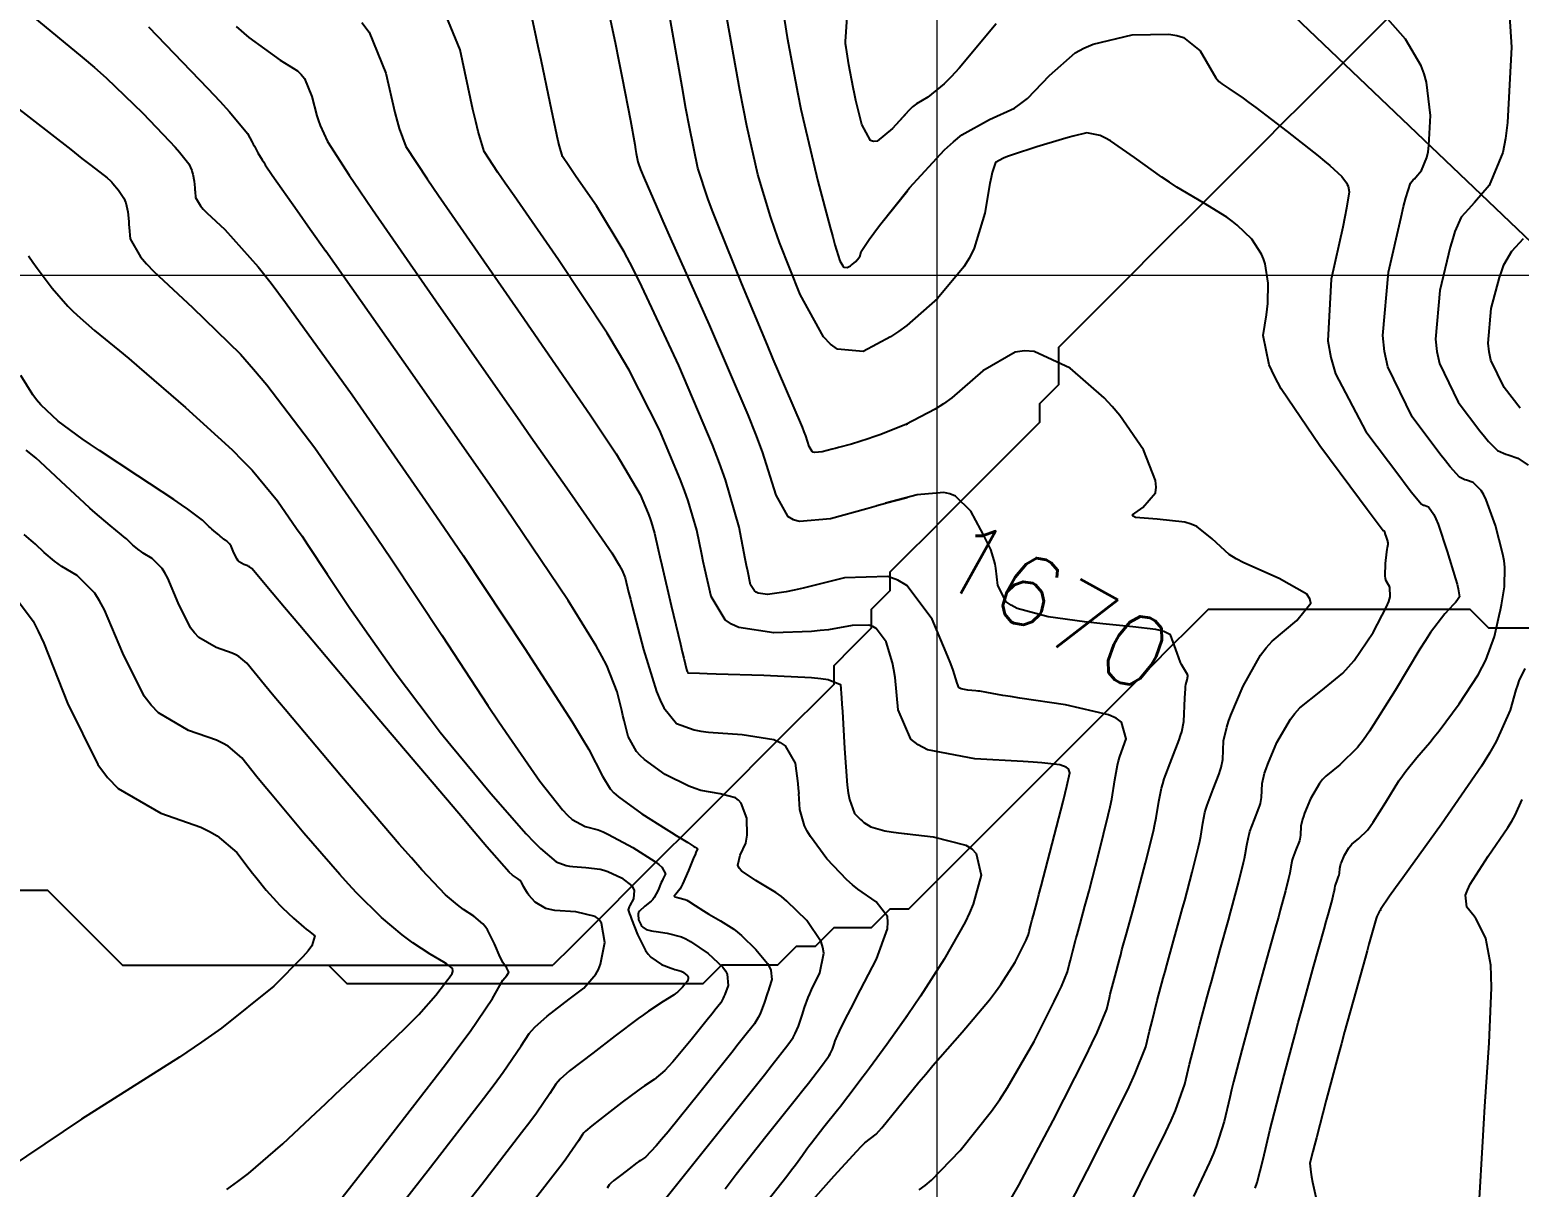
# Model space of a CAD drawing. Header units: metres. Extents: x 837475 to 838479, y 1189012 to 1191015.
# Drawn here: x 837828.1 to 837907.6, y 1190365.2 to 1190427 of the extents above; entities that cross this region are included whole.
import ezdxf

# ---------------------------------------------------------------- set-up
doc = ezdxf.new("R2010")
doc.units = ezdxf.units.M
doc.header["$LTSCALE"] = 0.3
doc.layers.add('COORD', color=7, linetype='Continuous', lineweight=20)
for name, color, linetype in [('CORREDORVIA', 70, 'Continuous'), ('COTAS 10', 1, 'Continuous'), ('COTAS INT', 252, 'Continuous'), ('DRENAJE', 5, 'Continuous')]:
    doc.layers.add(name, color=color, linetype=linetype)
doc.styles.get("Standard").update_dxf_attribs({"font": 'simplex.shx'})

msp = doc.modelspace()

# ---------------------------------------------------------------- linework, layer by layer
at = {"layer": 'COORD'}
for p, q in [((837876.514, 1189013.872), (837876.514, 1191013.872)), ((837476.514, 1190413.872), (838476.514, 1190413.872))]:
    msp.add_line(p, q, dxfattribs=at)
at = {"layer": 'CORREDORVIA'}
msp.add_lwpolyline([(838157.033, 1190996.193), (838237.174, 1190821.339), (838237.001, 1190602.875), (838240.031, 1190437.198), (838223.537, 1190366.272), (838212.196, 1190288.92), (838221.396, 1189997.878), (837954.545, 1189509.173), (837751.159, 1189231.384), (837593.191, 1189234.399), (837744.487, 1189686.609), (837750.277, 1189933.973), (837723.624, 1190051.525), (837726.092, 1190134.48), (837885.383, 1190229.429), (837983.184, 1190344.12), (837817.554, 1190502.187), (837798.033, 1190660.17), (837963.574, 1190795.982), (837910.676, 1191000.965)], close=True, dxfattribs=at)
at = {"layer": 'COTAS 10'}
for points in [[(837858.352, 1190430.796), (837859.31, 1190426.301), (837859.516, 1190425.308), (837859.696, 1190424.424), (837860.133, 1190422.144), (837860.358, 1190420.853), (837860.404, 1190420.593), (837860.444, 1190420.376), (837860.529, 1190419.943), (837860.605, 1190419.713), (837860.638, 1190419.624), (837860.677, 1190419.523), (837860.861, 1190419.067), (837861.526, 1190417.543), (837861.868, 1190416.77), (837862.278, 1190415.845), (837864.328, 1190411.235), (837866.393, 1190406.428), (837866.812, 1190405.379), (837867.166, 1190404.452), (837867.893, 1190402.122), (837868.523, 1190401), (837868.816, 1190400.834), (837869.159, 1190400.732), (837870.824, 1190400.885), (837872.749, 1190401.421), (837873.256, 1190401.56), (837873.299, 1190401.572), (837873.751, 1190401.694), (837874.923, 1190402.004)], [(837906.929, 1190430.213), (837907.181, 1190426.059), (837906.983, 1190422.038), (837906.867, 1190421.18), (837906.725, 1190420.434), (837905.991, 1190418.662), (837905.211, 1190417.766), (837905.04, 1190417.572), (837904.888, 1190417.402), (837904.499, 1190416.98), (837904.165, 1190416.217), (837904.047, 1190415.831), (837903.917, 1190415.369), (837903.359, 1190413.07), (837903.125, 1190410.456), (837903.2, 1190409.795), (837903.336, 1190409.162), (837904.334, 1190407.104), (837905.505, 1190405.565), (837905.75, 1190405.258), (837905.962, 1190405.004), (837906.442, 1190404.52), (837906.766, 1190404.367), (837906.879, 1190404.322), (837907.002, 1190404.277), (837907.53, 1190404.102), (837908.076, 1190403.734)], [(837834.389, 1190427.152), (837837.566, 1190423.844), (837838.195, 1190423.172), (837838.715, 1190422.605), (837839.684, 1190421.439), (837839.926, 1190420.991), (837839.987, 1190420.878), (837840.046, 1190420.769), (837840.239, 1190420.414), (837840.464, 1190420.035), (837840.543, 1190419.911), (837840.63, 1190419.778), (837841.004, 1190419.228), (837842.339, 1190417.327), (837843.031, 1190416.342), (837843.863, 1190415.159)], [(837861.884, 1190364.396), (837864.307, 1190367.427), (837866.79, 1190370.538), (837867.29, 1190371.167), (837867.709, 1190371.695), (837868.546, 1190372.761), (837868.818, 1190373.164), (837868.881, 1190373.273), (837868.938, 1190373.381), (837869.1, 1190373.762), (837869.228, 1190374.144), (837869.298, 1190374.362), (837869.425, 1190374.767), (837869.63, 1190375.3), (837869.714, 1190375.49), (837869.81, 1190375.699), (837870.256, 1190376.608), (837870.468, 1190377.665), (837870.416, 1190377.967), (837870.317, 1190378.272), (837869.561, 1190379.41), (837868.493, 1190380.445), (837868.197, 1190380.687), (837867.901, 1190380.908), (837866.833, 1190381.545), (837866.055, 1190382.063), (837865.941, 1190382.21), (837865.872, 1190382.358), (837865.991, 1190382.906), (837866.293, 1190383.548), (837866.339, 1190383.756), (837866.368, 1190383.976), (837866.34, 1190384.881), (837866.042, 1190385.682), (837865.902, 1190385.837), (837865.736, 1190385.963), (837864.932, 1190386.179), (837863.893, 1190386.354), (837863.58, 1190386.455), (837863.255, 1190386.578), (837861.991, 1190387.213), (837860.875, 1190388.002), (837860.644, 1190388.221), (837860.447, 1190388.442), (837860.016, 1190389.245), (837859.798, 1190390.102), (837859.734, 1190390.357), (837859.669, 1190390.62), (837859.425, 1190391.633), (837858.87, 1190393.026), (837858.61, 1190393.527), (837858.303, 1190394.08), (837856.812, 1190396.495), (837854.374, 1190400.118), (837853.472, 1190401.431), (837852.471, 1190402.879), (837848.033, 1190409.228), (837843.863, 1190415.159)], [(837843.26, 1190362.734), (837846.721, 1190367.154), (837850.257, 1190371.728), (837850.97, 1190372.674), (837851.567, 1190373.481), (837852.765, 1190375.238), (837853.154, 1190375.946), (837853.241, 1190376.091), (837853.32, 1190376.215), (837853.534, 1190376.479), (837853.628, 1190376.611), (837853.631, 1190376.651), (837853.625, 1190376.693), (837853.523, 1190376.857), (837853.323, 1190377.165), (837853.255, 1190377.298), (837853.181, 1190377.45), (837852.872, 1190378.171), (837852.493, 1190378.916), (837852.376, 1190379.084), (837852.254, 1190379.234), (837851.769, 1190379.64), (837851.22, 1190379.996), (837851.057, 1190380.115), (837850.89, 1190380.244), (837850.249, 1190380.786), (837848.989, 1190382.121), (837848.432, 1190382.751), (837847.784, 1190383.493), (837844.696, 1190387.11), (837841.683, 1190390.684), (837841.084, 1190391.398), (837840.587, 1190391.994), (837839.64, 1190393.152), (837839.217, 1190393.513), (837839.05, 1190393.606), (837838.861, 1190393.696), (837837.998, 1190393.997), (837837.078, 1190394.533), (837836.853, 1190394.771), (837836.641, 1190395.048), (837835.985, 1190396.373), (837835.422, 1190397.698), (837835.27, 1190397.976), (837835.119, 1190398.215), (837834.585, 1190398.754), (837834.109, 1190399.038), (837833.995, 1190399.115), (837833.887, 1190399.192), (837833.562, 1190399.467), (837833.208, 1190399.791), (837833.082, 1190399.899), (837832.945, 1190400.015), (837832.349, 1190400.501), (837831.539, 1190401.19), (837831.266, 1190401.434), (837830.972, 1190401.701), (837829.734, 1190402.858), (837828.61, 1190403.91), (837828.387, 1190404.111), (837828.203, 1190404.273), (837827.859, 1190404.534)], [(837880.473, 1190364.556), (837880.877, 1190365.276), (837882.703, 1190368.721), (837884.431, 1190372.134), (837884.771, 1190372.833), (837885.052, 1190373.424), (837885.567, 1190374.67), (837885.712, 1190375.279), (837885.759, 1190375.468), (837885.809, 1190375.667), (837886.014, 1190376.461), (837886.248, 1190377.335), (837886.316, 1190377.584), (837886.385, 1190377.837), (837886.646, 1190378.775), (837886.963, 1190379.93), (837887.067, 1190380.319), (837887.179, 1190380.737), (837887.642, 1190382.499), (837888.062, 1190384.191), (837888.147, 1190384.565), (837888.217, 1190384.898), (837888.358, 1190385.764), (837888.494, 1190386.478), (837888.562, 1190386.716), (837888.643, 1190386.971), (837889.044, 1190388.039), (837889.439, 1190389.064), (837889.515, 1190389.293), (837889.578, 1190389.497), (837889.685, 1190390.033), (837889.735, 1190391.279), (837889.77, 1190391.795), (837889.783, 1190391.908), (837889.799, 1190392.01), (837889.867, 1190392.273), (837889.901, 1190392.453), (837889.895, 1190392.503), (837889.881, 1190392.553), (837889.775, 1190392.736), (837889.614, 1190392.992), (837889.566, 1190393.089), (837889.516, 1190393.198), (837889.325, 1190393.684), (837888.974, 1190394.664), (837888.62, 1190394.856), (837888.423, 1190394.903), (837888.184, 1190394.948), (837886.963, 1190395.09), (837885.358, 1190395.25), (837884.876, 1190395.306), (837884.378, 1190395.368), (837882.445, 1190395.634), (837880.792, 1190396.075), (837880.47, 1190396.246), (837880.207, 1190396.439), (837879.749, 1190397.313), (837879.648, 1190398.223), (837879.609, 1190398.439), (837879.567, 1190398.639), (837879.378, 1190399.23), (837879.082, 1190399.84), (837878.972, 1190400.051), (837878.85, 1190400.281), (837878.309, 1190401.267), (837877.493, 1190402.074), (837877.197, 1190402.192), (837876.872, 1190402.264), (837875.447, 1190402.142), (837873.751, 1190401.694)], [(837907.894, 1190392.874), (837907.586, 1190392.212), (837907.502, 1190391.981), (837907.418, 1190391.729), (837907.119, 1190390.646), (837906.377, 1190388.97), (837906.014, 1190388.345), (837905.582, 1190387.65), (837903.453, 1190384.556), (837901.387, 1190381.697), (837900.995, 1190381.149), (837900.68, 1190380.708), (837900.195, 1190379.996), (837900.197, 1190379.965), (837900.191, 1190379.953), (837900.181, 1190379.939), (837900.12, 1190379.877), (837900.023, 1190379.703), (837899.992, 1190379.619), (837899.958, 1190379.519), (837899.816, 1190379.025), (837899.576, 1190378.139), (837899.48, 1190377.791), (837899.371, 1190377.398), (837898.871, 1190375.61), (837898.274, 1190373.457), (837898.104, 1190372.835), (837897.933, 1190372.202), (837897.298, 1190369.82), (837896.77, 1190367.81), (837896.665, 1190367.411), (837896.579, 1190367.08), (837896.418, 1190366.452), (837896.465, 1190365.962), (837896.509, 1190365.719), (837896.566, 1190365.428), (837896.887, 1190363.985)]]:
    msp.add_lwpolyline(points, dxfattribs=at)
at = {"layer": 'COTAS INT'}
for points in [[(837870.706, 1190394.939), (837870.272, 1190394.894), (837869.801, 1190394.856), (837867.793, 1190394.777), (837865.913, 1190395.054), (837865.522, 1190395.239), (837865.188, 1190395.473), (837864.45, 1190396.711), (837864.105, 1190398.196), (837864.019, 1190398.586), (837863.937, 1190398.966), (837863.673, 1190400.258), (837863.223, 1190401.827), (837863.023, 1190402.382), (837862.792, 1190402.988), (837861.684, 1190405.611), (837860.055, 1190408.806), (837859.494, 1190409.773), (837858.886, 1190410.776), (837856.293, 1190414.697), (837853.917, 1190418.112), (837853.446, 1190418.796), (837853.056, 1190419.367), (837852.32, 1190420.488), (837851.997, 1190421.553), (837851.867, 1190422.089), (837851.719, 1190422.731), (837851.037, 1190425.92), (837849.628, 1190429.349)], [(837874.923, 1190397.268), (837874.892, 1190397.31), (837874.41, 1190397.595), (837873.881, 1190397.788), (837871.573, 1190397.709), (837869.349, 1190397.156), (837868.872, 1190397.05), (837868.456, 1190396.964), (837867.455, 1190396.823), (837866.947, 1190396.898), (837866.842, 1190396.948), (837866.751, 1190397.011), (837866.552, 1190397.345), (837866.396, 1190398.071), (837866.333, 1190398.38), (837866.262, 1190398.737), (837865.933, 1190400.417), (837865.206, 1190402.952), (837864.884, 1190403.847), (837864.51, 1190404.827), (837862.721, 1190409.064), (837860.748, 1190413.282), (837860.258, 1190414.249), (837859.793, 1190415.13), (837858.313, 1190417.587), (837857.232, 1190419.141), (837857.018, 1190419.452), (837856.84, 1190419.712), (837856.505, 1190420.222), (837856.346, 1190420.765), (837856.279, 1190421.046), (837856.203, 1190421.384), (837855.843, 1190423.075), (837855.362, 1190425.379), (837855.209, 1190426.102), (837855.047, 1190426.863), (837854.391, 1190429.92)], [(837882.681, 1190362.445), (837884.52, 1190366.047), (837886.39, 1190369.759), (837886.762, 1190370.533), (837887.07, 1190371.196), (837887.656, 1190372.67), (837887.855, 1190373.507), (837887.92, 1190373.768), (837887.988, 1190374.041), (837888.271, 1190375.133), (837888.592, 1190376.335), (837888.686, 1190376.678), (837888.781, 1190377.025), (837889.14, 1190378.316), (837889.518, 1190379.682), (837889.625, 1190380.078), (837889.733, 1190380.48), (837890.133, 1190381.995), (837890.469, 1190383.346), (837890.536, 1190383.645), (837890.593, 1190383.911), (837890.705, 1190384.602), (837890.814, 1190385.172), (837890.868, 1190385.362), (837890.933, 1190385.566), (837891.253, 1190386.419), (837891.568, 1190387.237), (837891.629, 1190387.419), (837891.679, 1190387.582), (837891.765, 1190388.01), (837891.805, 1190389.005), (837891.977, 1190389.744), (837892.078, 1190390.041), (837892.203, 1190390.379), (837892.851, 1190391.932), (837893.779, 1190393.575), (837894.081, 1190393.969), (837894.403, 1190394.336), (837895.728, 1190395.442), (837896.467, 1190396.354), (837896.419, 1190396.599), (837896.262, 1190396.84), (837894.78, 1190397.685), (837892.895, 1190398.509), (837892.483, 1190398.737), (837892.118, 1190398.966), (837891.199, 1190399.794), (837890.379, 1190400.46), (837890.076, 1190400.586), (837889.742, 1190400.688), (837888.261, 1190400.846), (837887.115, 1190400.939), (837886.991, 1190401), (837886.951, 1190401.075), (837887.503, 1190401.473), (837888.177, 1190402.246), (837888.212, 1190402.558), (837888.183, 1190402.913), (837887.532, 1190404.548), (837886.278, 1190406.381), (837885.867, 1190406.86), (837885.429, 1190407.327), (837883.62, 1190408.912), (837881.695, 1190409.804), (837881.184, 1190409.835), (837880.682, 1190409.772), (837878.951, 1190408.763), (837877.305, 1190407.337), (837876.858, 1190407.011), (837876.414, 1190406.715), (837874.844, 1190405.896), (837873.456, 1190405.357), (837873.128, 1190405.238), (837872.824, 1190405.132), (837871.93, 1190404.856), (837871.245, 1190404.676), (837871.073, 1190404.63), (837870.909, 1190404.586), (837870.38, 1190404.44), (837869.981, 1190404.403), (837869.899, 1190404.428), (837869.829, 1190404.468), (837869.678, 1190404.737), (837869.504, 1190405.295), (837869.419, 1190405.517), (837869.318, 1190405.768), (837868.824, 1190406.919), (837868.04, 1190408.731), (837867.756, 1190409.399), (837867.445, 1190410.139), (837866.081, 1190413.41), (837864.778, 1190416.635), (837864.505, 1190417.345), (837864.27, 1190417.977), (837863.736, 1190419.599), (837863.282, 1190421.79), (837863.097, 1190422.78), (837862.886, 1190423.937), (837861.911, 1190429.5)], [(837868.125, 1190428.985), (837868.498, 1190426.572), (837869.065, 1190423.574), (837869.24, 1190422.744), (837869.423, 1190421.913), (837870.149, 1190418.91), (837870.802, 1190416.426), (837870.939, 1190415.923), (837871.057, 1190415.5)], [(837874.923, 1190411.224), (837874.89, 1190411.195), (837874.456, 1190410.873), (837874.03, 1190410.583), (837872.561, 1190409.803), (837871.182, 1190409.923), (837870.814, 1190410.2), (837870.451, 1190410.584), (837869.188, 1190412.851), (837868.097, 1190415.633), (837867.843, 1190416.341), (837867.61, 1190417.022), (837866.942, 1190419.254), (837866.352, 1190421.851), (837866.168, 1190422.762), (837865.975, 1190423.756), (837865.204, 1190428.036)], [(837893.5, 1190365.119), (837893.596, 1190365.422), (837893.923, 1190366.671), (837894.285, 1190368.192), (837894.402, 1190368.666), (837894.527, 1190369.163), (837895.041, 1190371.148), (837895.626, 1190373.335), (837895.795, 1190373.958), (837895.968, 1190374.59), (837896.621, 1190376.937), (837897.183, 1190378.94), (837897.298, 1190379.355), (837897.397, 1190379.709), (837897.608, 1190380.484), (837897.689, 1190380.811), (837897.706, 1190380.884), (837897.72, 1190380.948), (837897.747, 1190381.116), (837897.773, 1190381.254), (837897.786, 1190381.3), (837897.802, 1190381.349), (837897.88, 1190381.556), (837897.956, 1190381.754), (837897.971, 1190381.799), (837897.983, 1190381.838), (837898.004, 1190381.942), (837898.013, 1190382.183), (837898.055, 1190382.362), (837898.08, 1190382.434), (837898.11, 1190382.516), (837898.267, 1190382.893), (837898.501, 1190383.297), (837898.581, 1190383.396), (837898.666, 1190383.49), (837899.027, 1190383.784), (837899.493, 1190384.239), (837899.645, 1190384.435), (837899.807, 1190384.662), (837900.476, 1190385.731), (837901.177, 1190386.868), (837901.359, 1190387.137), (837901.537, 1190387.385), (837902.138, 1190388.115), (837902.829, 1190388.919), (837903.063, 1190389.214), (837903.317, 1190389.541), (837904.388, 1190390.982), (837905.404, 1190392.536), (837905.623, 1190392.934), (837905.814, 1190393.318), (837906.277, 1190394.585), (837906.534, 1190395.706), (837906.596, 1190395.997), (837906.652, 1190396.279), (837906.821, 1190397.229), (837906.832, 1190398.276), (837906.789, 1190398.62), (837906.726, 1190398.987), (837906.333, 1190400.508), (837905.833, 1190401.878), (837905.703, 1190402.15), (837905.576, 1190402.376), (837905.147, 1190402.804), (837904.786, 1190402.923), (837904.702, 1190402.955), (837904.625, 1190402.985), (837904.404, 1190403.089), (837903.909, 1190403.645), (837903.659, 1190403.961), (837903.36, 1190404.346), (837901.875, 1190406.322), (837900.584, 1190408.986), (837900.408, 1190409.805), (837900.311, 1190410.661), (837900.614, 1190414.045), (837901.29, 1190416.975), (837901.428, 1190417.543), (837901.545, 1190418.005), (837901.789, 1190418.799), (837901.943, 1190418.967), (837902.004, 1190419.035), (837902.072, 1190419.112), (837902.382, 1190419.468), (837902.674, 1190420.172), (837902.73, 1190420.469), (837902.776, 1190420.81), (837902.855, 1190422.409), (837902.657, 1190424.182), (837902.529, 1190424.632), (837902.369, 1190425.065), (837901.523, 1190426.484), (837900.319, 1190427.86)], [(837828.206, 1190427.69), (837830.857, 1190425.532), (837831.512, 1190424.966), (837832.133, 1190424.415), (837834.09, 1190422.541), (837835.521, 1190421.041), (837835.81, 1190420.725), (837836.053, 1190420.452), (837836.542, 1190419.826), (837836.699, 1190419.476), (837836.732, 1190419.376), (837836.761, 1190419.275), (837836.828, 1190418.903), (837836.863, 1190418.539), (837836.872, 1190418.444), (837836.88, 1190418.351), (837836.909, 1190418.034), (837837.164, 1190417.588), (837837.316, 1190417.413), (837837.503, 1190417.216), (837838.471, 1190416.318), (837840.242, 1190414.33), (837840.935, 1190413.446), (837841.716, 1190412.416), (837845.269, 1190407.493), (837849.194, 1190401.846), (837850.209, 1190400.36), (837851.194, 1190398.908), (837854.493, 1190393.946), (837857.012, 1190390.016), (837857.505, 1190389.214), (837857.909, 1190388.536), (837858.631, 1190387.123), (837859.043, 1190386.447), (837859.252, 1190386.235), (837859.501, 1190386.012), (837860.746, 1190385.113), (837862.043, 1190384.286), (837862.325, 1190384.108), (837862.575, 1190383.951), (837863.2, 1190383.569), (837863.526, 1190383.371), (837863.587, 1190383.331), (837863.636, 1190383.298), (837863.705, 1190383.23), (837863.626, 1190383.038), (837863.58, 1190382.926), (837863.524, 1190382.789), (837863.239, 1190382.08), (837862.92, 1190381.353), (837862.843, 1190381.204), (837862.771, 1190381.079), (837862.554, 1190380.813), (837862.468, 1190380.713), (837862.479, 1190380.691), (837862.504, 1190380.672), (837862.722, 1190380.622), (837863.048, 1190380.539), (837863.141, 1190380.499), (837863.237, 1190380.452), (837863.596, 1190380.218), (837864.027, 1190379.92), (837864.168, 1190379.832), (837864.318, 1190379.742), (837864.942, 1190379.396), (837865.648, 1190378.942), (837865.852, 1190378.782), (837866.059, 1190378.609), (837866.833, 1190377.863), (837867.448, 1190377.106), (837867.555, 1190376.927), (837867.634, 1190376.76), (837867.687, 1190376.264), (837867.546, 1190375.818), (837867.502, 1190375.683), (837867.456, 1190375.543), (837867.273, 1190374.993), (837867.072, 1190374.47), (837867.016, 1190374.346), (837866.959, 1190374.231), (837866.751, 1190373.891), (837866.177, 1190373.159), (837865.89, 1190372.797), (837865.547, 1190372.366), (837863.844, 1190370.232), (837862.139, 1190368.127), (837861.796, 1190367.715), (837861.507, 1190367.376), (837860.929, 1190366.767), (837860.665, 1190366.596), (837860.576, 1190366.533), (837860.479, 1190366.463), (837860.069, 1190366.154), (837859.665, 1190365.843), (837859.247, 1190365.521), (837859.08, 1190365.372), (837859.04, 1190365.329), (837859.004, 1190365.285), (837858.895, 1190365.118)], [(837839.069, 1190427.168), (837839.744, 1190426.571), (837841.429, 1190425.373), (837842.353, 1190424.8), (837842.549, 1190424.598), (837842.718, 1190424.377), (837843.111, 1190423.419), (837843.375, 1190422.393), (837843.463, 1190422.129), (837843.557, 1190421.873), (837843.95, 1190421.019), (837845.102, 1190419.23), (837845.674, 1190418.384), (837846.356, 1190417.386), (837849.736, 1190412.517), (837853.302, 1190407.418), (837854.101, 1190406.275), (837854.82, 1190405.249), (837856.736, 1190402.517), (837857.947, 1190400.785), (837858.22, 1190400.39), (837858.466, 1190400.032), (837859.13, 1190399.044), (837859.537, 1190398.385), (837859.621, 1190398.235), (837859.692, 1190398.098), (837859.843, 1190397.718), (837860.036, 1190396.955), (837860.134, 1190396.576), (837860.25, 1190396.125), (837860.83, 1190393.891), (837861.529, 1190391.636), (837861.72, 1190391.172), (837861.911, 1190390.777), (837862.593, 1190389.928), (837863.542, 1190389.598), (837863.9, 1190389.53), (837864.301, 1190389.472), (837866.094, 1190389.348), (837867.786, 1190389.076), (837868.123, 1190388.926), (837868.402, 1190388.742), (837868.932, 1190387.807), (837869.066, 1190386.731), (837869.095, 1190386.459), (837869.12, 1190386.197)], [(837845.785, 1190427.37), (837846.173, 1190426.863), (837847.074, 1190424.669), (837847.547, 1190422.562), (837847.665, 1190422.109), (837847.777, 1190421.713), (837848.135, 1190420.753), (837849.272, 1190419.023), (837849.875, 1190418.14), (837850.603, 1190417.082), (837854.273, 1190411.806), (837857.979, 1190406.423), (837858.73, 1190405.297), (837859.362, 1190404.331), (837860.648, 1190402.158), (837861.074, 1190401.149), (837861.163, 1190400.916), (837861.24, 1190400.703), (837861.413, 1190400.099), (837861.606, 1190399.22), (837861.695, 1190398.833), (837861.8, 1190398.384), (837862.308, 1190396.243), (837862.805, 1190394.169), (837862.903, 1190393.761), (837862.983, 1190393.427), (837863.13, 1190392.822), (837863.161, 1190392.715), (837863.168, 1190392.693), (837863.175, 1190392.676), (837863.195, 1190392.642), (837863.828, 1190392.617), (837864.221, 1190392.605), (837864.708, 1190392.59), (837867.256, 1190392.517), (837869.809, 1190392.386), (837870.3, 1190392.335), (837870.697, 1190392.277), (837871.35, 1190392.015), (837871.407, 1190391.307), (837871.428, 1190390.968), (837871.451, 1190390.568), (837871.556, 1190388.605), (837871.711, 1190386.632), (837871.767, 1190386.225), (837871.828, 1190385.879), (837872.093, 1190385.131), (837872.412, 1190384.806), (837872.506, 1190384.726), (837872.603, 1190384.651), (837872.974, 1190384.416), (837873.721, 1190384.208), (837874.055, 1190384.151), (837874.443, 1190384.093), (837876.304, 1190383.884), (837878.046, 1190383.441), (837878.36, 1190383.236), (837878.601, 1190382.995), (837878.864, 1190381.827), (837878.433, 1190380.288), (837878.236, 1190379.812), (837878.006, 1190379.316), (837876.894, 1190377.345), (837875.615, 1190375.365), (837875.279, 1190374.862), (837874.951, 1190374.378), (837873.83, 1190372.796), (837872.895, 1190371.528), (837872.685, 1190371.242), (837872.494, 1190370.985), (837871.98, 1190370.295), (837871.518, 1190369.693), (837871.36, 1190369.491), (837871.19, 1190369.274), (837870.468, 1190368.365), (837869.802, 1190367.521), (837869.668, 1190367.345), (837869.554, 1190367.195), (837869.323, 1190366.86), (837868.947, 1190366.337), (837868.742, 1190366.068), (837868.493, 1190365.744), (837867.229, 1190364.126)], [(837879.657, 1190427.311), (837877.686, 1190424.946), (837877.264, 1190424.48), (837876.896, 1190424.097), (837876.014, 1190423.397), (837875.402, 1190423.039), (837875.204, 1190422.871), (837874.993, 1190422.673), (837874.13, 1190421.709), (837873.304, 1190421.036), (837873.117, 1190421.022), (837872.948, 1190421.082), (837872.487, 1190421.921), (837872.171, 1190423.217), (837872.094, 1190423.564), (837872.021, 1190423.907), (837871.792, 1190425.107), (837871.646, 1190426.049), (837871.626, 1190426.23), (837871.614, 1190426.375), (837871.641, 1190426.611), (837871.711, 1190427.676)], [(837871.057, 1190415.5), (837871.322, 1190414.638), (837871.468, 1190414.377), (837871.51, 1190414.333), (837871.552, 1190414.301), (837871.711, 1190414.287), (837871.88, 1190414.377), (837871.929, 1190414.41), (837871.978, 1190414.447), (837872.167, 1190414.612), (837872.33, 1190414.807), (837872.364, 1190414.864), (837872.393, 1190414.921), (837872.459, 1190415.137), (837872.875, 1190415.794), (837873.126, 1190416.129), (837873.435, 1190416.532), (837875.04, 1190418.538), (837876.905, 1190420.584), (837877.378, 1190421.01), (837877.833, 1190421.376), (837879.317, 1190422.19), (837880.637, 1190422.807), (837880.987, 1190423.047), (837881.33, 1190423.318), (837882.516, 1190424.549), (837883.888, 1190425.752), (837884.348, 1190426.004), (837884.843, 1190426.223), (837886.923, 1190426.722), (837888.886, 1190426.756), (837889.307, 1190426.682), (837889.675, 1190426.57), (837890.563, 1190425.864), (837891.389, 1190424.428), (837891.561, 1190424.228), (837891.633, 1190424.167), (837891.715, 1190424.103), (837892.1, 1190423.848), (837892.853, 1190423.33), (837893.167, 1190423.099), (837893.527, 1190422.831), (837895.209, 1190421.551), (837896.861, 1190420.254), (837897.203, 1190419.976), (837897.494, 1190419.733), (837898.125, 1190419.149), (837898.371, 1190418.809), (837898.418, 1190418.72), (837898.457, 1190418.633), (837898.524, 1190418.34), (837898.383, 1190417.454), (837898.29, 1190416.994), (837898.175, 1190416.441), (837897.563, 1190413.668), (837897.383, 1190410.365), (837897.54, 1190409.478), (837897.785, 1190408.602), (837899.417, 1190405.539), (837901.216, 1190403.128), (837901.567, 1190402.663), (837901.855, 1190402.287), (837902.365, 1190401.659), (837902.484, 1190401.603), (837902.525, 1190401.587), (837902.57, 1190401.57), (837902.764, 1190401.506), (837903.049, 1190401.1), (837903.152, 1190400.868), (837903.265, 1190400.583), (837903.76, 1190399.124), (837904.203, 1190397.657), (837904.284, 1190397.368), (837904.346, 1190397.131), (837904.42, 1190396.696), (837904.269, 1190396.494), (837904.191, 1190396.402), (837904.096, 1190396.296), (837903.622, 1190395.785), (837902.863, 1190394.788), (837902.589, 1190394.375), (837902.288, 1190393.902), (837900.971, 1190391.702), (837899.607, 1190389.517), (837899.276, 1190389.055), (837898.966, 1190388.655), (837898.013, 1190387.725), (837897.277, 1190387.126), (837897.102, 1190386.934), (837896.94, 1190386.731), (837896.461, 1190385.906), (837896.141, 1190385.137), (837896.079, 1190384.97), (837896.029, 1190384.823), (837895.944, 1190384.457), (837895.924, 1190383.965), (837895.882, 1190383.753), (837895.857, 1190383.672), (837895.827, 1190383.582), (837895.671, 1190383.177), (837895.512, 1190382.755), (837895.48, 1190382.654), (837895.453, 1190382.56), (837895.4, 1190382.278), (837895.344, 1190381.936), (837895.316, 1190381.804), (837895.283, 1190381.656), (837895.117, 1190380.988), (837894.842, 1190379.966), (837894.74, 1190379.596), (837894.628, 1190379.188), (837894.127, 1190377.397), (837893.573, 1190375.402), (837893.426, 1190374.865), (837893.281, 1190374.335), (837892.785, 1190372.476), (837892.348, 1190370.789), (837892.242, 1190370.367), (837892.142, 1190369.964), (837891.834, 1190368.671), (837891.42, 1190367.346), (837891.254, 1190366.924), (837891.065, 1190366.477), (837890.196, 1190364.662)], [(837827.147, 1190423.001), (837830.237, 1190420.585), (837830.839, 1190420.116), (837831.33, 1190419.733), (837832.186, 1190419.075), (837832.363, 1190418.918), (837832.425, 1190418.852), (837832.494, 1190418.777), (837832.791, 1190418.423), (837833.071, 1190417.991), (837833.129, 1190417.866), (837833.178, 1190417.739), (837833.283, 1190417.261), (837833.333, 1190416.739), (837833.347, 1190416.584), (837833.362, 1190416.425), (837833.416, 1190415.813), (837833.96, 1190414.862), (837834.283, 1190414.49), (837834.681, 1190414.07), (837836.743, 1190412.157), (837839.297, 1190409.656), (837840.005, 1190408.864), (837840.714, 1190408.03), (837843.277, 1190404.66), (837845.877, 1190400.904), (837846.609, 1190399.827), (837847.346, 1190398.733), (837850.051, 1190394.647), (837852.522, 1190390.903), (837853.111, 1190390.024), (837853.66, 1190389.215), (837855.299, 1190386.862), (837856.502, 1190385.329), (837856.776, 1190385.037), (837857.024, 1190384.801), (837857.707, 1190384.426), (837858.412, 1190384.254), (837858.674, 1190384.147), (837858.965, 1190384.013), (837860.26, 1190383.313), (837861.43, 1190382.567), (837861.643, 1190382.404), (837861.807, 1190382.261), (837861.998, 1190381.899), (837861.864, 1190381.622), (837861.823, 1190381.531), (837861.781, 1190381.435), (837861.615, 1190381.037), (837861.399, 1190380.638), (837861.324, 1190380.541), (837861.243, 1190380.45), (837860.898, 1190380.168), (837860.612, 1190379.908), (837860.568, 1190379.831), (837860.539, 1190379.751), (837860.563, 1190379.444), (837860.7, 1190379.17), (837860.743, 1190379.111), (837860.788, 1190379.059), (837860.966, 1190378.935), (837861.257, 1190378.86), (837861.372, 1190378.839), (837861.503, 1190378.818), (837862.101, 1190378.743), (837862.86, 1190378.53), (837863.093, 1190378.423), (837863.335, 1190378.294), (837864.29, 1190377.653), (837865.072, 1190376.915), (837865.205, 1190376.726), (837865.301, 1190376.543), (837865.347, 1190375.936), (837865.171, 1190375.452), (837865.127, 1190375.347), (837865.086, 1190375.254), (837864.957, 1190375.021), (837864.645, 1190374.624), (837864.489, 1190374.428), (837864.303, 1190374.194), (837863.38, 1190373.036), (837862.394, 1190371.859), (837862.169, 1190371.613), (837861.965, 1190371.401), (837861.401, 1190370.922), (837860.878, 1190370.581), (837860.7, 1190370.456), (837860.508, 1190370.318), (837859.694, 1190369.706), (837858.892, 1190369.087), (837858.063, 1190368.449), (837857.73, 1190368.152), (837857.651, 1190368.066), (837857.578, 1190367.979), (837857.362, 1190367.648), (837856.881, 1190366.942), (837856.641, 1190366.618), (837856.354, 1190366.238), (837854.934, 1190364.4)], [(837874.13, 1190421.709), (837874.923, 1190422.595)], [(837886.021, 1190362.658), (837887.358, 1190365.354), (837888.728, 1190368.118), (837889.008, 1190368.728), (837889.245, 1190369.271), (837889.745, 1190370.671), (837889.998, 1190371.735), (837890.168, 1190372.415), (837890.528, 1190373.804), (837890.937, 1190375.335), (837891.056, 1190375.771), (837891.177, 1190376.213), (837891.633, 1190377.856), (837892.073, 1190379.435), (837892.183, 1190379.837), (837892.288, 1190380.223), (837892.625, 1190381.491), (837892.876, 1190382.501), (837892.926, 1190382.724), (837892.968, 1190382.923), (837893.052, 1190383.44), (837893.134, 1190383.866), (837893.174, 1190384.008), (837893.222, 1190384.16), (837893.462, 1190384.798), (837893.697, 1190385.409), (837893.743, 1190385.546), (837893.78, 1190385.667), (837893.844, 1190385.987), (837893.874, 1190386.731), (837894.003, 1190387.283), (837894.079, 1190387.505), (837894.172, 1190387.758), (837894.656, 1190388.919), (837895.379, 1190390.166), (837895.624, 1190390.472), (837895.887, 1190390.762), (837897, 1190391.667), (837898.182, 1190392.629), (837898.49, 1190392.955), (837898.79, 1190393.307), (837899.801, 1190394.792), (837900.518, 1190396.168), (837900.633, 1190396.451), (837900.71, 1190396.692), (837900.686, 1190397.209), (837900.492, 1190397.55), (837900.462, 1190397.681), (837900.443, 1190397.827), (837900.461, 1190398.486), (837900.534, 1190399.107), (837900.55, 1190399.228), (837900.563, 1190399.329), (837900.595, 1190399.51), (837900.594, 1190399.592), (837900.587, 1190399.629), (837900.577, 1190399.672), (837900.519, 1190399.879), (837900.45, 1190400.08), (837900.435, 1190400.12), (837900.421, 1190400.152), (837900.381, 1190400.208), (837900.355, 1190400.217), (837900.348, 1190400.219), (837900.343, 1190400.221), (837900.326, 1190400.229), (837899.802, 1190400.928), (837899.476, 1190401.366), (837899.071, 1190401.91), (837896.958, 1190404.757), (837894.895, 1190407.816), (837894.523, 1190408.494), (837894.237, 1190409.098), (837893.92, 1190410.666), (837894.11, 1190411.756), (837894.143, 1190412.059), (837894.168, 1190412.361), (837894.185, 1190413.457), (837894.029, 1190414.485), (837893.945, 1190414.745), (837893.843, 1190414.995), (837893.324, 1190415.808), (837892.54, 1190416.558), (837892.27, 1190416.768), (837891.978, 1190416.978), (837890.73, 1190417.745), (837889.317, 1190418.586), (837888.92, 1190418.843), (837888.52, 1190419.111), (837887.056, 1190420.165), (837885.764, 1190421.049), (837885.473, 1190421.21), (837885.211, 1190421.334), (837884.506, 1190421.479), (837883.782, 1190421.309), (837883.509, 1190421.235), (837883.203, 1190421.149), (837881.834, 1190420.741), (837880.537, 1190420.316), (837880.277, 1190420.22), (837880.06, 1190420.132), (837879.633, 1190419.892), (837879.456, 1190419.368), (837879.396, 1190419.101), (837879.333, 1190418.782), (837879.064, 1190417.191), (837878.494, 1190415.314), (837878.239, 1190414.815), (837877.943, 1190414.325), (837876.526, 1190412.627), (837874.89, 1190411.195)], [(837873.435, 1190416.532), (837874.923, 1190418.392)], [(837907.649, 1190406.783), (837906.792, 1190407.886), (837906.089, 1190409.338), (837905.993, 1190409.785), (837905.939, 1190410.251), (837906.105, 1190412.095), (837906.545, 1190413.764), (837906.665, 1190414.12), (837906.784, 1190414.429), (837907.209, 1190415.161), (837907.832, 1190415.836)], [(837827.986, 1190414.911), (837828.212, 1190414.581), (837828.438, 1190414.262), (837829.248, 1190413.188), (837830.086, 1190412.228), (837830.329, 1190411.98), (837830.577, 1190411.739), (837831.514, 1190410.934), (837832.848, 1190409.843), (837833.347, 1190409.422), (837833.902, 1190408.949), (837836.375, 1190406.812), (837838.855, 1190404.543), (837839.415, 1190403.987), (837839.92, 1190403.462), (837841.285, 1190401.827), (837842.304, 1190400.355), (837842.591, 1190399.932), (837842.88, 1190399.503), (837843.941, 1190397.901), (837845.151, 1190396.098), (837845.534, 1190395.542), (837845.938, 1190394.962), (837847.571, 1190392.664), (837849.431, 1190390.176), (837849.978, 1190389.477), (837850.539, 1190388.773), (837852.68, 1190386.193), (837854.571, 1190384.047), (837854.974, 1190383.617), (837855.325, 1190383.258), (837856.159, 1190382.551), (837856.704, 1190382.356), (837856.873, 1190382.318), (837857.051, 1190382.288), (837857.758, 1190382.238), (837858.512, 1190382.151), (837858.719, 1190382.098), (837858.924, 1190382.032), (837859.66, 1190381.688), (837860.2, 1190381.257), (837860.284, 1190381.136), (837860.338, 1190381.015), (837860.293, 1190380.572), (837860.107, 1190380.209), (837860.072, 1190380.139), (837860.044, 1190380.082), (837860.003, 1190379.983), (837860.085, 1190379.772), (837860.134, 1190379.645), (837860.195, 1190379.487), (837860.51, 1190378.666), (837860.945, 1190377.8), (837861.08, 1190377.614), (837861.223, 1190377.451), (837861.793, 1190377.057), (837862.308, 1190376.859), (837862.416, 1190376.821), (837862.508, 1190376.789), (837862.716, 1190376.732), (837862.835, 1190376.699), (837862.871, 1190376.682), (837862.909, 1190376.662), (837863.058, 1190376.562), (837863.18, 1190376.447), (837863.201, 1190376.417), (837863.216, 1190376.389), (837863.223, 1190376.294), (837863.195, 1190376.218), (837863.189, 1190376.202), (837863.182, 1190376.187), (837863.162, 1190376.151), (837863.113, 1190376.089), (837863.089, 1190376.058), (837863.06, 1190376.022), (837862.916, 1190375.841), (837862.649, 1190375.591), (837862.543, 1190375.51), (837862.423, 1190375.425), (837861.872, 1190375.077), (837861.09, 1190374.567), (837860.824, 1190374.38), (837860.536, 1190374.172), (837859.318, 1190373.257), (837858.118, 1190372.332), (837856.878, 1190371.376), (837856.381, 1190370.933), (837856.263, 1190370.804), (837856.153, 1190370.673), (837855.83, 1190370.178), (837855.11, 1190369.122), (837854.751, 1190368.636), (837854.322, 1190368.068), (837852.196, 1190365.318), (837850.042, 1190362.583)], [(837846.651, 1190362.658), (837849.458, 1190366.236), (837852.289, 1190369.898), (837852.86, 1190370.655), (837853.339, 1190371.301), (837854.297, 1190372.708), (837854.728, 1190373.367), (837854.874, 1190373.542), (837855.031, 1190373.713), (837855.693, 1190374.303), (837856.862, 1190375.204), (837857.64, 1190375.803), (837858.292, 1190376.545), (837858.424, 1190376.799), (837858.536, 1190377.073), (837858.768, 1190378.236), (837858.589, 1190379.277), (837858.442, 1190379.475), (837858.252, 1190379.633), (837857.217, 1190379.877), (837856.086, 1190379.948), (837855.836, 1190379.997), (837855.614, 1190380.059), (837855.044, 1190380.389), (837854.71, 1190380.77), (837854.637, 1190380.864), (837854.574, 1190380.954), (837854.417, 1190381.234), (837854.306, 1190381.451), (837854.272, 1190381.499), (837854.237, 1190381.543), (837854.096, 1190381.661), (837853.936, 1190381.765), (837853.889, 1190381.799), (837853.84, 1190381.837), (837853.654, 1190381.994), (837852.469, 1190383.351), (837851.791, 1190384.145), (837850.962, 1190385.119), (837846.702, 1190390.148), (837842.467, 1190395.162), (837841.652, 1190396.128), (837840.993, 1190396.91), (837839.906, 1190398.206), (837839.795, 1190398.3), (837839.751, 1190398.325), (837839.702, 1190398.349), (837839.475, 1190398.427), (837839.234, 1190398.568), (837839.175, 1190398.63), (837839.12, 1190398.703), (837838.948, 1190399.05), (837838.801, 1190399.397), (837838.761, 1190399.47), (837838.721, 1190399.532), (837838.581, 1190399.674), (837838.457, 1190399.748), (837838.427, 1190399.768), (837838.399, 1190399.788), (837838.313, 1190399.86), (837838.221, 1190399.945), (837838.188, 1190399.974), (837838.152, 1190400.004), (837837.996, 1190400.131), (837837.777, 1190400.318), (837837.701, 1190400.386), (837837.618, 1190400.461), (837837.267, 1190400.79), (837836.498, 1190401.382), (837836.153, 1190401.622), (837835.751, 1190401.896), (837833.82, 1190403.161), (837831.766, 1190404.512), (837831.286, 1190404.84), (837830.845, 1190405.147), (837829.57, 1190406.09), (837828.641, 1190406.956), (837828.416, 1190407.215), (837828.206, 1190407.483), (837827.568, 1190408.518)], [(837874.844, 1190405.896), (837874.923, 1190405.937)], [(837838.584, 1190365.048), (837839.167, 1190365.473), (837839.727, 1190365.902), (837841.567, 1190367.482), (837843.327, 1190369.145), (837843.838, 1190369.626), (837844.359, 1190370.115), (837846.324, 1190371.955), (837848.082, 1190373.641), (837848.473, 1190374.033), (837848.822, 1190374.392), (837849.734, 1190375.421), (837850.258, 1190376.098), (837850.363, 1190376.235), (837850.45, 1190376.351), (837850.615, 1190376.588), (837850.648, 1190376.686), (837850.65, 1190376.713), (837850.65, 1190376.741), (837850.627, 1190376.842), (837850.42, 1190377.023), (837850.304, 1190377.101), (837850.163, 1190377.191), (837849.441, 1190377.618), (837848.503, 1190378.226), (837848.225, 1190378.431), (837847.94, 1190378.651), (837846.843, 1190379.577), (837845.508, 1190380.892), (837845.072, 1190381.357), (837844.607, 1190381.866), (837842.689, 1190384.071), (837840.9, 1190386.205), (837840.516, 1190386.669), (837840.181, 1190387.078), (837839.375, 1190388.098), (837838.639, 1190388.726), (837838.348, 1190388.888), (837838.02, 1190389.044), (837836.52, 1190389.567), (837834.921, 1190390.498), (837834.53, 1190390.912), (837834.162, 1190391.393), (837833.022, 1190393.696), (837832.044, 1190396), (837831.779, 1190396.482), (837831.517, 1190396.897), (837830.589, 1190397.835), (837829.762, 1190398.328), (837829.562, 1190398.462), (837829.376, 1190398.596), (837828.811, 1190399.074), (837828.356, 1190399.508), (837828.24, 1190399.615), (837828.127, 1190399.716), (837827.753, 1190400.032)], [(837875.561, 1190365.028), (837875.867, 1190365.256), (837876.21, 1190365.547), (837877.744, 1190367.128), (837879.424, 1190369.235), (837879.858, 1190369.858), (837880.279, 1190370.498), (837881.689, 1190372.953), (837882.768, 1190375.086), (837882.981, 1190375.522), (837883.156, 1190375.892), (837883.478, 1190376.67), (837883.569, 1190377.05), (837883.598, 1190377.169), (837883.629, 1190377.293), (837883.758, 1190377.789), (837883.904, 1190378.335), (837883.946, 1190378.491), (837883.989, 1190378.648), (837884.152, 1190379.235), (837884.408, 1190380.177), (837884.509, 1190380.559), (837884.624, 1190380.994), (837885.15, 1190383.003), (837885.655, 1190385.035), (837885.757, 1190385.485), (837885.842, 1190385.886), (837886.011, 1190386.926), (837886.141, 1190387.701), (837886.201, 1190387.935), (837886.271, 1190388.177), (837886.614, 1190389.122), (837886.367, 1190390.008), (837886.067, 1190390.214), (837885.665, 1190390.402), (837883.373, 1190390.937), (837880.934, 1190391.293), (837880.439, 1190391.368), (837880.021, 1190391.433), (837879.165, 1190391.583), (837878.8, 1190391.653), (837878.693, 1190391.668), (837878.582, 1190391.682), (837878.16, 1190391.714), (837877.802, 1190391.784), (837877.733, 1190391.82), (837877.676, 1190391.864), (837877.579, 1190392.086), (837877.366, 1190392.775), (837877.236, 1190393.113), (837877.075, 1190393.516), (837876.239, 1190395.507), (837874.892, 1190397.31)], [(837827.453, 1190396.446), (837828.233, 1190395.406), (837828.503, 1190394.871), (837828.798, 1190394.229), (837830.058, 1190391.019), (837831.684, 1190387.739), (837832.208, 1190387.053), (837832.764, 1190386.463), (837835.042, 1190385.137), (837837.179, 1190384.392), (837837.647, 1190384.169), (837838.061, 1190383.938), (837839.109, 1190383.044), (837839.775, 1190382.162), (837839.948, 1190381.939), (837840.116, 1190381.726), (837840.682, 1190381.033), (837841.231, 1190380.418), (837841.388, 1190380.254), (837841.547, 1190380.093), (837842.139, 1190379.532), (837842.683, 1190379.056), (837842.811, 1190378.949), (837842.93, 1190378.851), (837843.278, 1190378.587), (837843.115, 1190378.056), (837842.911, 1190377.791), (837842.638, 1190377.475), (837841.08, 1190375.908), (837838.284, 1190373.661), (837837.23, 1190372.916), (837836.056, 1190372.119), (837830.806, 1190368.798), (837825.904, 1190365.512)], [(837874.39, 1190369.367), (837875.539, 1190370.775), (837875.903, 1190371.208), (837876.288, 1190371.659), (837877.845, 1190373.443), (837879.306, 1190375.176), (837879.63, 1190375.595), (837879.919, 1190375.988), (837880.675, 1190377.186), (837881.106, 1190378.037), (837881.191, 1190378.212), (837881.261, 1190378.359), (837881.389, 1190378.67), (837881.425, 1190378.822), (837881.437, 1190378.869), (837881.449, 1190378.919), (837881.501, 1190379.117), (837881.559, 1190379.335), (837881.576, 1190379.397), (837881.593, 1190379.46), (837881.658, 1190379.694), (837881.853, 1190380.425), (837881.951, 1190380.8), (837882.07, 1190381.251), (837882.659, 1190383.507), (837883.238, 1190385.76), (837883.351, 1190386.209), (837883.442, 1190386.583), (837883.597, 1190387.303), (837883.527, 1190387.505), (837883.475, 1190387.553), (837883.41, 1190387.597), (837883.061, 1190387.726), (837882.097, 1190387.839), (837881.645, 1190387.872), (837881.113, 1190387.907), (837878.521, 1190388.044), (837875.997, 1190388.533), (837875.508, 1190388.791), (837875.109, 1190389.102), (837874.424, 1190390.664), (837874.27, 1190392.383), (837874.205, 1190392.792), (837874.132, 1190393.172), (837873.788, 1190394.301), (837873.263, 1190395.005), (837873.075, 1190395.116), (837872.868, 1190395.192), (837871.967, 1190395.161), (837870.706, 1190394.939)], [(837865.185, 1190365.076), (837865.456, 1190365.435), (837865.778, 1190365.855), (837867.368, 1190367.871), (837868.995, 1190369.913), (837869.34, 1190370.348), (837869.639, 1190370.728), (837870.341, 1190371.631), (837870.676, 1190372.096), (837870.745, 1190372.199), (837870.804, 1190372.291), (837870.928, 1190372.531), (837871.001, 1190372.75), (837871.017, 1190372.799), (837871.073, 1190372.979), (837871.187, 1190373.26), (837871.238, 1190373.372), (837871.298, 1190373.5), (837871.587, 1190374.083), (837872.055, 1190374.999), (837872.228, 1190375.336), (837872.419, 1190375.709), (837873.266, 1190377.354), (837873.854, 1190378.968), (837873.883, 1190379.32), (837873.854, 1190379.632), (837873.263, 1190380.415), (837872.269, 1190381.081), (837871.985, 1190381.318), (837871.697, 1190381.579), (837870.629, 1190382.713), (837869.742, 1190383.898), (837869.569, 1190384.191), (837869.429, 1190384.469), (837869.183, 1190385.347), (837869.12, 1190386.197)], [(837908.397, 1190358.123), (837907.409, 1190359.356), (837906.623, 1190360.529), (837905.469, 1190364.259), (837905.652, 1190367.611), (837905.708, 1190368.545), (837905.767, 1190369.482), (837905.999, 1190372.884), (837906.121, 1190375.819), (837906.11, 1190376.46), (837906.08, 1190377.027), (837905.81, 1190378.457), (837905.415, 1190379.287), (837905.305, 1190379.477), (837905.196, 1190379.649), (837904.801, 1190380.124), (837904.735, 1190380.759), (837904.833, 1190381.033), (837904.981, 1190381.348), (837905.934, 1190382.839), (837906.993, 1190384.379), (837907.208, 1190384.724), (837907.389, 1190385.036), (837907.758, 1190385.869)], [(837874.443, 1190384.093), (837874.923, 1190384.039)], [(837874.923, 1190374.339), (837873.83, 1190372.796)], [(837869.607, 1190364.181), (837871.02, 1190365.776), (837872.224, 1190367.091), (837872.459, 1190367.337), (837872.653, 1190367.531), (837873.256, 1190368.005), (837873.392, 1190368.155), (837873.557, 1190368.345), (837874.39, 1190369.367), (837874.923, 1190370.021)]]:
    msp.add_lwpolyline(points, dxfattribs=at)
at = {"layer": 'DRENAJE'}
for points in [[(837907.978, 1190435.006, 0), (837906.978, 1190434.006, 0), (837905.978, 1190433.006, 0), (837904.979, 1190432.007, 0), (837903.979, 1190431.007, 0), (837902.979, 1190430.007, 0), (837901.98, 1190429.008, 0), (837900.98, 1190428.008, 0), (837899.98, 1190427.008, 0), (837898.981, 1190426.009, 0), (837896.981, 1190424.01, 0), (837895.982, 1190423.01, 0), (837894.982, 1190422.01, 0), (837893.982, 1190421.011, 0), (837892.983, 1190420.011, 0), (837891.983, 1190419.011, 0), (837890.983, 1190418.012, 0), (837889.984, 1190417.012, 0), (837888.984, 1190416.012, 0), (837887.985, 1190415.013, 0), (837886.985, 1190414.013, 0), (837885.985, 1190413.013, 0), (837884.986, 1190412.014, 0), (837883.986, 1190411.014, 0)], [(837883.986, 1190411.014, 0), (837882.986, 1190410.014, 0), (837882.986, 1190408.015, 0), (837881.987, 1190407.015, 0), (837881.987, 1190406.016, 0), (837880.987, 1190405.016, 0), (837879.987, 1190404.016, 0), (837878.988, 1190403.017, 0), (837877.988, 1190402.017, 0), (837876.988, 1190401.017, 0), (837875.989, 1190400.018, 0), (837874.989, 1190399.018, 0), (837873.989, 1190398.018, 0), (837873.989, 1190397.019, 0), (837872.99, 1190396.019, 0), (837872.99, 1190395.019, 0), (837871.99, 1190394.02, 0), (837870.99, 1190393.02, 0), (837870.99, 1190392.02, 0), (837869.991, 1190391.021, 0), (837868.991, 1190390.021, 0), (837867.991, 1190389.021, 0), (837866.992, 1190388.022, 0), (837865.992, 1190387.022, 0), (837864.992, 1190386.022, 0), (837863.993, 1190385.023, 0), (837862.993, 1190384.023, 0), (837861.993, 1190383.023, 0), (837860.994, 1190382.024, 0), (837859.994, 1190381.024, 0), (837858.994, 1190380.024, 0), (837857.995, 1190379.025, 0), (837856.995, 1190378.025, 0), (837855.995, 1190377.025, 0)], [(837913.976, 1190395.019, 0), (837905.978, 1190395.019, 0), (837904.979, 1190396.019, 0), (837890.983, 1190396.019, 0), (837889.984, 1190395.019, 0), (837888.984, 1190394.02, 0), (837887.985, 1190393.02, 0), (837886.985, 1190392.02, 0), (837885.985, 1190391.021, 0), (837884.986, 1190390.021, 0), (837883.986, 1190389.021, 0), (837882.986, 1190388.022, 0), (837881.987, 1190387.022, 0), (837880.987, 1190386.022, 0), (837879.987, 1190385.023, 0), (837878.988, 1190384.023, 0), (837877.988, 1190383.023, 0), (837876.988, 1190382.024, 0), (837875.989, 1190381.024, 0), (837874.989, 1190380.024, 0), (837873.989, 1190380.024, 0), (837872.99, 1190379.025, 0), (837870.99, 1190379.025, 0), (837869.991, 1190378.025, 0), (837868.991, 1190378.025, 0), (837867.991, 1190377.025, 0), (837864.992, 1190377.025, 0), (837863.993, 1190376.026, 0), (837844.999, 1190376.026, 0), (837843.999, 1190377.025, 0)], [(837809.011, 1190389.021, 0), (837810.011, 1190388.022, 0), (837811.01, 1190387.022, 0), (837812.01, 1190387.022, 0), (837813.01, 1190386.022, 0), (837815.009, 1190386.022, 0), (837816.009, 1190385.023, 0), (837822.007, 1190385.023, 0), (837823.006, 1190384.023, 0), (837824.006, 1190383.023, 0), (837825.006, 1190382.024, 0), (837826.005, 1190381.024, 0), (837829.004, 1190381.024, 0), (837830.004, 1190380.024, 0), (837831.004, 1190379.025, 0), (837832.003, 1190378.025, 0), (837833.003, 1190377.025, 0), (837843.999, 1190377.025, 0), (837855.995, 1190377.025, 0)]]:
    msp.add_polyline3d(points, dxfattribs=at)

# ---------------------------------------------------------------- texts
at = {"layer": 'COTAS 10', "insert": (837876.207, 1190397.761), "char_height": 3.8, "attachment_point": 7, "rotation": 330.69401}
msp.add_mtext('1670', dxfattribs=at)

doc.saveas('drawing.dxf')
